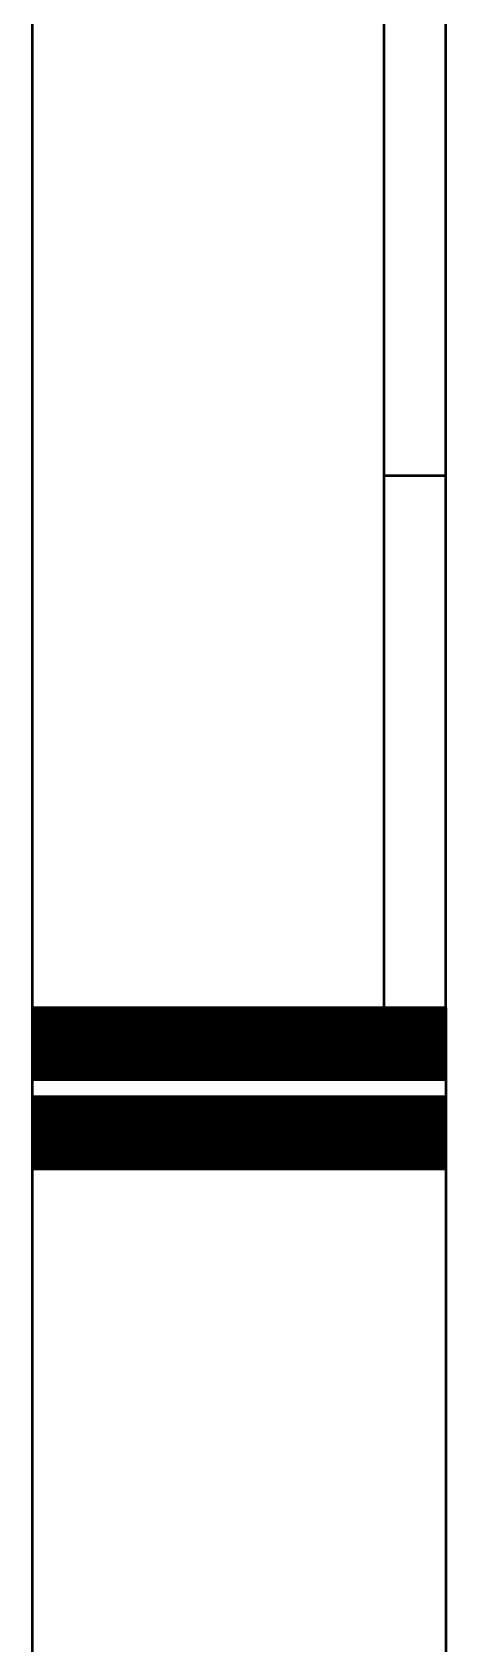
# Model space of a CAD drawing. Header units: millimetres. Extents: x 3100 to 5091, y 868 to 1900.
# Drawn here: x 3347.0401 to 3347.1401, y 1455.9729 to 1456.3629 of the extents above; entities that cross this region are included whole.
import ezdxf

# ---------------------------------------------------------------- set-up
doc = ezdxf.new("R2010")
doc.units = ezdxf.units.MM
doc.header["$LTSCALE"] = 1.8
doc.layers.add('외형선(ISO)', color=7, linetype='Continuous', lineweight=50)

msp = doc.modelspace()

# ---------------------------------------------------------------- linework, layer by layer
at = {"layer": '외형선(ISO)'}
for p, q in [((3347.14012, 1456.1268), (3347.14012, 1462.06121)), ((3347.04012, 1457.55282), (3347.04012, 1454.15012)), ((3347.12512, 1456.426), (3347.12512, 1456.25554)), ((3347.14012, 1456.25554), (3347.12512, 1456.25554)), ((3347.12512, 1456.25554), (3347.12512, 1456.1268)), ((3347.14012, 1456.1268), (3347.04012, 1456.1268)), ((3347.04012, 1456.12667), (3347.14012, 1456.12667)), ((3347.14012, 1456.12646), (3347.04012, 1456.12646)), ((3347.04012, 1456.12634), (3347.14012, 1456.12634)), ((3347.14012, 1456.12613), (3347.04012, 1456.12613)), ((3347.04012, 1456.126), (3347.14012, 1456.126)), ((3347.14012, 1456.12579), (3347.04012, 1456.12579)), ((3347.04012, 1456.12566), (3347.14012, 1456.12566)), ((3347.14012, 1456.12545), (3347.04012, 1456.12545)), ((3347.04012, 1456.12532), (3347.14012, 1456.12532)), ((3347.14012, 1456.12511), (3347.04012, 1456.12511)), ((3347.04012, 1456.12498), (3347.14012, 1456.12498)), ((3347.14012, 1456.12477), (3347.04012, 1456.12477)), ((3347.04012, 1456.12465), (3347.14012, 1456.12465)), ((3347.14012, 1456.1268), (3347.14012, 1456.12667)), ((3347.14012, 1456.12667), (3347.14012, 1456.12646)), ((3347.14012, 1456.12646), (3347.14012, 1456.12634)), ((3347.14012, 1456.12634), (3347.14012, 1456.12613)), ((3347.14012, 1456.12613), (3347.14012, 1456.126)), ((3347.14012, 1456.126), (3347.14012, 1456.12579)), ((3347.14012, 1456.12579), (3347.14012, 1456.12566)), ((3347.14012, 1456.12566), (3347.14012, 1456.12545)), ((3347.14012, 1456.12545), (3347.14012, 1456.12532)), ((3347.14012, 1456.12532), (3347.14012, 1456.12511)), ((3347.14012, 1456.12511), (3347.14012, 1456.12498)), ((3347.14012, 1456.12498), (3347.14012, 1456.12477)), ((3347.14012, 1456.12477), (3347.14012, 1456.12465)), ((3347.14012, 1456.12465), (3347.14012, 1456.12444)), ((3347.14012, 1456.12444), (3347.04012, 1456.12444)), ((3347.04012, 1456.12431), (3347.14012, 1456.12431)), ((3347.14012, 1456.1241), (3347.04012, 1456.1241)), ((3347.04012, 1456.12397), (3347.14012, 1456.12397)), ((3347.14012, 1456.12376), (3347.04012, 1456.12376)), ((3347.04012, 1456.12363), (3347.14012, 1456.12363)), ((3347.14012, 1456.12342), (3347.04012, 1456.12342)), ((3347.04012, 1456.12329), (3347.14012, 1456.12329)), ((3347.14012, 1456.12308), (3347.04012, 1456.12308)), ((3347.04012, 1456.12296), (3347.14012, 1456.12296)), ((3347.14012, 1456.12275), (3347.04012, 1456.12275)), ((3347.04012, 1456.12262), (3347.14012, 1456.12262)), ((3347.14012, 1456.12241), (3347.04012, 1456.12241)), ((3347.04012, 1456.12228), (3347.14012, 1456.12228)), ((3347.14012, 1456.12207), (3347.04012, 1456.12207)), ((3347.04012, 1456.12194), (3347.14012, 1456.12194)), ((3347.14012, 1456.12173), (3347.04012, 1456.12173)), ((3347.04012, 1456.1216), (3347.14012, 1456.1216)), ((3347.14012, 1456.12139), (3347.04012, 1456.12139)), ((3347.04012, 1456.12127), (3347.14012, 1456.12127)), ((3347.14012, 1456.12106), (3347.04012, 1456.12106)), ((3347.04012, 1456.12093), (3347.14012, 1456.12093)), ((3347.14012, 1456.12072), (3347.04012, 1456.12072)), ((3347.14012, 1456.12444), (3347.14012, 1456.12431)), ((3347.14012, 1456.12431), (3347.14012, 1456.1241)), ((3347.14012, 1456.1241), (3347.14012, 1456.12397)), ((3347.14012, 1456.12397), (3347.14012, 1456.12376)), ((3347.14012, 1456.12376), (3347.14012, 1456.12363)), ((3347.14012, 1456.12363), (3347.14012, 1456.12342)), ((3347.14012, 1456.12342), (3347.14012, 1456.12329)), ((3347.14012, 1456.12329), (3347.14012, 1456.12308)), ((3347.14012, 1456.12308), (3347.14012, 1456.12296)), ((3347.14012, 1456.12296), (3347.14012, 1456.12275)), ((3347.14012, 1456.12275), (3347.14012, 1456.12262)), ((3347.14012, 1456.12262), (3347.14012, 1456.12241)), ((3347.14012, 1456.12241), (3347.14012, 1456.12228)), ((3347.14012, 1456.12228), (3347.14012, 1456.12207)), ((3347.14012, 1456.12207), (3347.14012, 1456.12194)), ((3347.14012, 1456.12194), (3347.14012, 1456.12173)), ((3347.14012, 1456.12173), (3347.14012, 1456.1216)), ((3347.14012, 1456.1216), (3347.14012, 1456.12139)), ((3347.14012, 1456.12139), (3347.14012, 1456.12127)), ((3347.14012, 1456.12127), (3347.14012, 1456.12106)), ((3347.14012, 1456.12106), (3347.14012, 1456.12093)), ((3347.14012, 1456.12093), (3347.14012, 1456.12072)), ((3347.14012, 1456.12072), (3347.14012, 1456.12059)), ((3347.04012, 1456.12059), (3347.14012, 1456.12059)), ((3347.14012, 1456.12038), (3347.04012, 1456.12038)), ((3347.04012, 1456.12025), (3347.14012, 1456.12025)), ((3347.14012, 1456.12004), (3347.04012, 1456.12004)), ((3347.04012, 1456.11991), (3347.14012, 1456.11991)), ((3347.14012, 1456.1197), (3347.04012, 1456.1197)), ((3347.04012, 1456.11958), (3347.14012, 1456.11958)), ((3347.14012, 1456.11937), (3347.04012, 1456.11937)), ((3347.04012, 1456.11924), (3347.14012, 1456.11924)), ((3347.14012, 1456.11903), (3347.04012, 1456.11903)), ((3347.04012, 1456.1189), (3347.14012, 1456.1189)), ((3347.14012, 1456.11869), (3347.04012, 1456.11869)), ((3347.04012, 1456.11856), (3347.14012, 1456.11856)), ((3347.14012, 1456.11835), (3347.04012, 1456.11835)), ((3347.04012, 1456.11823), (3347.14012, 1456.11823)), ((3347.14012, 1456.11801), (3347.04012, 1456.11801)), ((3347.04012, 1456.11789), (3347.14012, 1456.11789)), ((3347.14012, 1456.11768), (3347.04012, 1456.11768)), ((3347.04012, 1456.11755), (3347.14012, 1456.11755)), ((3347.14012, 1456.11734), (3347.04012, 1456.11734)), ((3347.04012, 1456.11721), (3347.14012, 1456.11721)), ((3347.14012, 1456.117), (3347.04012, 1456.117)), ((3347.04012, 1456.11687), (3347.14012, 1456.11687)), ((3347.14012, 1456.12059), (3347.14012, 1456.12038)), ((3347.14012, 1456.12038), (3347.14012, 1456.12025)), ((3347.14012, 1456.12025), (3347.14012, 1456.12004)), ((3347.14012, 1456.12004), (3347.14012, 1456.11991)), ((3347.14012, 1456.11991), (3347.14012, 1456.1197)), ((3347.14012, 1456.1197), (3347.14012, 1456.11958)), ((3347.14012, 1456.11958), (3347.14012, 1456.11937)), ((3347.14012, 1456.11937), (3347.14012, 1456.11924)), ((3347.14012, 1456.11924), (3347.14012, 1456.11903)), ((3347.14012, 1456.11903), (3347.14012, 1456.1189)), ((3347.14012, 1456.1189), (3347.14012, 1456.11869)), ((3347.14012, 1456.11869), (3347.14012, 1456.11856)), ((3347.14012, 1456.11856), (3347.14012, 1456.11835)), ((3347.14012, 1456.11835), (3347.14012, 1456.11823)), ((3347.14012, 1456.11823), (3347.14012, 1456.11801)), ((3347.14012, 1456.11801), (3347.14012, 1456.11789)), ((3347.14012, 1456.11789), (3347.14012, 1456.11768)), ((3347.14012, 1456.11768), (3347.14012, 1456.11755)), ((3347.14012, 1456.11755), (3347.14012, 1456.11734)), ((3347.14012, 1456.11734), (3347.14012, 1456.11721)), ((3347.14012, 1456.11721), (3347.14012, 1456.117)), ((3347.14012, 1456.117), (3347.14012, 1456.11687)), ((3347.14012, 1456.11687), (3347.14012, 1456.11666)), ((3347.14012, 1456.11666), (3347.04012, 1456.11666)), ((3347.04012, 1456.11654), (3347.14012, 1456.11654)), ((3347.14012, 1456.11632), (3347.04012, 1456.11632)), ((3347.04012, 1456.1162), (3347.14012, 1456.1162)), ((3347.14012, 1456.11599), (3347.04012, 1456.11599)), ((3347.04012, 1456.11586), (3347.14012, 1456.11586)), ((3347.14012, 1456.11565), (3347.04012, 1456.11565)), ((3347.04012, 1456.11552), (3347.14012, 1456.11552)), ((3347.14012, 1456.11531), (3347.04012, 1456.11531)), ((3347.04012, 1456.11518), (3347.14012, 1456.11518)), ((3347.14012, 1456.11497), (3347.04012, 1456.11497)), ((3347.04012, 1456.11485), (3347.14012, 1456.11485)), ((3347.14012, 1456.11463), (3347.04012, 1456.11463)), ((3347.04012, 1456.11451), (3347.14012, 1456.11451)), ((3347.14012, 1456.1143), (3347.04012, 1456.1143)), ((3347.04012, 1456.11417), (3347.14012, 1456.11417)), ((3347.14012, 1456.11396), (3347.04012, 1456.11396)), ((3347.04012, 1456.11383), (3347.14012, 1456.11383)), ((3347.14012, 1456.11362), (3347.04012, 1456.11362)), ((3347.04012, 1456.11349), (3347.14012, 1456.11349)), ((3347.14012, 1456.11328), (3347.04012, 1456.11328)), ((3347.04012, 1456.11316), (3347.14012, 1456.11316)), ((3347.14012, 1456.11294), (3347.04012, 1456.11294)), ((3347.14012, 1456.11666), (3347.14012, 1456.11654)), ((3347.14012, 1456.11654), (3347.14012, 1456.11632)), ((3347.14012, 1456.11632), (3347.14012, 1456.1162)), ((3347.14012, 1456.1162), (3347.14012, 1456.11599)), ((3347.14012, 1456.11599), (3347.14012, 1456.11586)), ((3347.14012, 1456.11586), (3347.14012, 1456.11565)), ((3347.14012, 1456.11565), (3347.14012, 1456.11552)), ((3347.14012, 1456.11552), (3347.14012, 1456.11531)), ((3347.14012, 1456.11531), (3347.14012, 1456.11518)), ((3347.14012, 1456.11518), (3347.14012, 1456.11497)), ((3347.14012, 1456.11497), (3347.14012, 1456.11485)), ((3347.14012, 1456.11485), (3347.14012, 1456.11463)), ((3347.14012, 1456.11463), (3347.14012, 1456.11451)), ((3347.14012, 1456.11451), (3347.14012, 1456.1143)), ((3347.14012, 1456.1143), (3347.14012, 1456.11417)), ((3347.14012, 1456.11417), (3347.14012, 1456.11396)), ((3347.14012, 1456.11396), (3347.14012, 1456.11383)), ((3347.14012, 1456.11383), (3347.14012, 1456.11362)), ((3347.14012, 1456.11362), (3347.14012, 1456.11349)), ((3347.14012, 1456.11349), (3347.14012, 1456.11328)), ((3347.14012, 1456.11328), (3347.14012, 1456.11316)), ((3347.14012, 1456.11316), (3347.14012, 1456.11294)), ((3347.14012, 1456.11294), (3347.14012, 1456.11282)), ((3347.04012, 1456.11282), (3347.14012, 1456.11282)), ((3347.14012, 1456.11261), (3347.04012, 1456.11261)), ((3347.04012, 1456.11248), (3347.14012, 1456.11248)), ((3347.14012, 1456.11227), (3347.04012, 1456.11227)), ((3347.04012, 1456.11214), (3347.14012, 1456.11214)), ((3347.14012, 1456.11193), (3347.04012, 1456.11193)), ((3347.04012, 1456.1118), (3347.14012, 1456.1118)), ((3347.14012, 1456.11159), (3347.04012, 1456.11159)), ((3347.04012, 1456.11147), (3347.14012, 1456.11147)), ((3347.14012, 1456.11125), (3347.04012, 1456.11125)), ((3347.04012, 1456.11113), (3347.14012, 1456.11113)), ((3347.14012, 1456.11092), (3347.04012, 1456.11092)), ((3347.04012, 1456.11079), (3347.14012, 1456.11079)), ((3347.14012, 1456.11058), (3347.04012, 1456.11058)), ((3347.04012, 1456.11045), (3347.14012, 1456.11045)), ((3347.14012, 1456.11024), (3347.04012, 1456.11024)), ((3347.04012, 1456.11011), (3347.14012, 1456.11011)), ((3347.14012, 1456.1099), (3347.04012, 1456.1099)), ((3347.04012, 1456.10978), (3347.14012, 1456.10978)), ((3347.14012, 1456.10956), (3347.04012, 1456.10956)), ((3347.04012, 1456.10944), (3347.14012, 1456.10944)), ((3347.14012, 1456.11282), (3347.14012, 1456.11261)), ((3347.14012, 1456.11261), (3347.14012, 1456.11248)), ((3347.14012, 1456.11248), (3347.14012, 1456.11227)), ((3347.14012, 1456.11227), (3347.14012, 1456.11214)), ((3347.14012, 1456.11214), (3347.14012, 1456.11193)), ((3347.14012, 1456.11193), (3347.14012, 1456.1118)), ((3347.14012, 1456.1118), (3347.14012, 1456.11159)), ((3347.14012, 1456.11159), (3347.14012, 1456.11147)), ((3347.14012, 1456.11147), (3347.14012, 1456.11125)), ((3347.14012, 1456.11125), (3347.14012, 1456.11113)), ((3347.14012, 1456.11113), (3347.14012, 1456.11092)), ((3347.14012, 1456.11092), (3347.14012, 1456.11079)), ((3347.14012, 1456.11079), (3347.14012, 1456.11058)), ((3347.14012, 1456.11058), (3347.14012, 1456.11045)), ((3347.14012, 1456.11045), (3347.14012, 1456.11024)), ((3347.14012, 1456.11024), (3347.14012, 1456.11011)), ((3347.14012, 1456.11011), (3347.14012, 1456.1099)), ((3347.14012, 1456.1099), (3347.14012, 1456.10978)), ((3347.14012, 1456.10978), (3347.14012, 1456.10956)), ((3347.14012, 1456.10956), (3347.14012, 1456.10944)), ((3347.14012, 1456.10944), (3347.14012, 1456.10523)), ((3347.14012, 1456.10523), (3347.04012, 1456.10523)), ((3347.04012, 1456.1051), (3347.14012, 1456.1051)), ((3347.14012, 1456.10523), (3347.14012, 1456.1051)), ((3347.14012, 1456.1051), (3347.14012, 1456.10489)), ((3347.14012, 1456.10489), (3347.04012, 1456.10489)), ((3347.04012, 1456.10476), (3347.14012, 1456.10476)), ((3347.14012, 1456.10455), (3347.04012, 1456.10455)), ((3347.04012, 1456.10442), (3347.14012, 1456.10442)), ((3347.14012, 1456.10421), (3347.04012, 1456.10421)), ((3347.04012, 1456.10409), (3347.14012, 1456.10409)), ((3347.14012, 1456.10387), (3347.04012, 1456.10387)), ((3347.04012, 1456.10375), (3347.14012, 1456.10375)), ((3347.14012, 1456.10354), (3347.04012, 1456.10354)), ((3347.04012, 1456.10341), (3347.14012, 1456.10341)), ((3347.14012, 1456.1032), (3347.04012, 1456.1032)), ((3347.04012, 1456.10307), (3347.14012, 1456.10307)), ((3347.14012, 1456.10286), (3347.04012, 1456.10286)), ((3347.04012, 1456.10273), (3347.14012, 1456.10273)), ((3347.14012, 1456.10252), (3347.04012, 1456.10252)), ((3347.04012, 1456.1024), (3347.14012, 1456.1024)), ((3347.14012, 1456.10218), (3347.04012, 1456.10218)), ((3347.04012, 1456.10206), (3347.14012, 1456.10206)), ((3347.14012, 1456.10185), (3347.04012, 1456.10185)), ((3347.04012, 1456.10172), (3347.14012, 1456.10172)), ((3347.14012, 1456.10151), (3347.04012, 1456.10151)), ((3347.04012, 1456.10138), (3347.14012, 1456.10138)), ((3347.14012, 1456.10117), (3347.04012, 1456.10117)), ((3347.14012, 1456.10489), (3347.14012, 1456.10476)), ((3347.14012, 1456.10476), (3347.14012, 1456.10455)), ((3347.14012, 1456.10455), (3347.14012, 1456.10442)), ((3347.14012, 1456.10442), (3347.14012, 1456.10421)), ((3347.14012, 1456.10421), (3347.14012, 1456.10409)), ((3347.14012, 1456.10409), (3347.14012, 1456.10387)), ((3347.14012, 1456.10387), (3347.14012, 1456.10375)), ((3347.14012, 1456.10375), (3347.14012, 1456.10354)), ((3347.14012, 1456.10354), (3347.14012, 1456.10341)), ((3347.14012, 1456.10341), (3347.14012, 1456.1032)), ((3347.14012, 1456.1032), (3347.14012, 1456.10307)), ((3347.14012, 1456.10307), (3347.14012, 1456.10286)), ((3347.14012, 1456.10286), (3347.14012, 1456.10273)), ((3347.14012, 1456.10273), (3347.14012, 1456.10252)), ((3347.14012, 1456.10252), (3347.14012, 1456.1024)), ((3347.14012, 1456.1024), (3347.14012, 1456.10218)), ((3347.14012, 1456.10218), (3347.14012, 1456.10206)), ((3347.14012, 1456.10206), (3347.14012, 1456.10185)), ((3347.14012, 1456.10185), (3347.14012, 1456.10172)), ((3347.14012, 1456.10172), (3347.14012, 1456.10151)), ((3347.14012, 1456.10151), (3347.14012, 1456.10138)), ((3347.14012, 1456.10138), (3347.14012, 1456.10117)), ((3347.14012, 1456.10117), (3347.14012, 1456.10104)), ((3347.04012, 1456.10104), (3347.14012, 1456.10104)), ((3347.14012, 1456.10083), (3347.04012, 1456.10083)), ((3347.04012, 1456.10071), (3347.14012, 1456.10071)), ((3347.14012, 1456.10049), (3347.04012, 1456.10049)), ((3347.04012, 1456.10037), (3347.14012, 1456.10037)), ((3347.14012, 1456.10016), (3347.04012, 1456.10016)), ((3347.04012, 1456.10003), (3347.14012, 1456.10003)), ((3347.14012, 1456.09982), (3347.04012, 1456.09982)), ((3347.04012, 1456.09969), (3347.14012, 1456.09969)), ((3347.14012, 1456.09948), (3347.04012, 1456.09948)), ((3347.04012, 1456.09935), (3347.14012, 1456.09935)), ((3347.14012, 1456.09914), (3347.04012, 1456.09914)), ((3347.04012, 1456.09902), (3347.14012, 1456.09902)), ((3347.14012, 1456.0988), (3347.04012, 1456.0988)), ((3347.04012, 1456.09868), (3347.14012, 1456.09868)), ((3347.14012, 1456.09847), (3347.04012, 1456.09847)), ((3347.04012, 1456.09834), (3347.14012, 1456.09834)), ((3347.14012, 1456.09813), (3347.04012, 1456.09813)), ((3347.04012, 1456.098), (3347.14012, 1456.098)), ((3347.14012, 1456.09779), (3347.04012, 1456.09779)), ((3347.04012, 1456.09766), (3347.14012, 1456.09766)), ((3347.14012, 1456.09745), (3347.04012, 1456.09745)), ((3347.04012, 1456.09733), (3347.14012, 1456.09733)), ((3347.14012, 1456.10104), (3347.14012, 1456.10083)), ((3347.14012, 1456.10083), (3347.14012, 1456.10071)), ((3347.14012, 1456.10071), (3347.14012, 1456.10049)), ((3347.14012, 1456.10049), (3347.14012, 1456.10037)), ((3347.14012, 1456.10037), (3347.14012, 1456.10016)), ((3347.14012, 1456.10016), (3347.14012, 1456.10003)), ((3347.14012, 1456.10003), (3347.14012, 1456.09982)), ((3347.14012, 1456.09982), (3347.14012, 1456.09969)), ((3347.14012, 1456.09969), (3347.14012, 1456.09948)), ((3347.14012, 1456.09948), (3347.14012, 1456.09935)), ((3347.14012, 1456.09935), (3347.14012, 1456.09914)), ((3347.14012, 1456.09914), (3347.14012, 1456.09902)), ((3347.14012, 1456.09902), (3347.14012, 1456.0988)), ((3347.14012, 1456.0988), (3347.14012, 1456.09868)), ((3347.14012, 1456.09868), (3347.14012, 1456.09847)), ((3347.14012, 1456.09847), (3347.14012, 1456.09834)), ((3347.14012, 1456.09834), (3347.14012, 1456.09813)), ((3347.14012, 1456.09813), (3347.14012, 1456.098)), ((3347.14012, 1456.098), (3347.14012, 1456.09779)), ((3347.14012, 1456.09779), (3347.14012, 1456.09766)), ((3347.14012, 1456.09766), (3347.14012, 1456.09745)), ((3347.14012, 1456.09745), (3347.14012, 1456.09733)), ((3347.14012, 1456.09733), (3347.14012, 1456.09711)), ((3347.14012, 1456.09711), (3347.04012, 1456.09711)), ((3347.04012, 1456.09699), (3347.14012, 1456.09699)), ((3347.14012, 1456.09678), (3347.04012, 1456.09678)), ((3347.04012, 1456.09665), (3347.14012, 1456.09665)), ((3347.14012, 1456.09644), (3347.04012, 1456.09644)), ((3347.04012, 1456.09631), (3347.14012, 1456.09631)), ((3347.14012, 1456.0961), (3347.04012, 1456.0961)), ((3347.04012, 1456.09597), (3347.14012, 1456.09597)), ((3347.14012, 1456.09576), (3347.04012, 1456.09576)), ((3347.04012, 1456.09564), (3347.14012, 1456.09564)), ((3347.14012, 1456.09542), (3347.04012, 1456.09542)), ((3347.04012, 1456.0953), (3347.14012, 1456.0953)), ((3347.14012, 1456.09509), (3347.04012, 1456.09509)), ((3347.04012, 1456.09496), (3347.14012, 1456.09496)), ((3347.14012, 1456.09475), (3347.04012, 1456.09475)), ((3347.04012, 1456.09462), (3347.14012, 1456.09462)), ((3347.14012, 1456.09441), (3347.04012, 1456.09441)), ((3347.04012, 1456.09428), (3347.14012, 1456.09428)), ((3347.14012, 1456.09407), (3347.04012, 1456.09407)), ((3347.04012, 1456.09395), (3347.14012, 1456.09395)), ((3347.14012, 1456.09374), (3347.04012, 1456.09374)), ((3347.04012, 1456.09361), (3347.14012, 1456.09361)), ((3347.14012, 1456.0934), (3347.04012, 1456.0934)), ((3347.14012, 1456.09711), (3347.14012, 1456.09699)), ((3347.14012, 1456.09699), (3347.14012, 1456.09678)), ((3347.14012, 1456.09678), (3347.14012, 1456.09665)), ((3347.14012, 1456.09665), (3347.14012, 1456.09644)), ((3347.14012, 1456.09644), (3347.14012, 1456.09631)), ((3347.14012, 1456.09631), (3347.14012, 1456.0961)), ((3347.14012, 1456.0961), (3347.14012, 1456.09597)), ((3347.14012, 1456.09597), (3347.14012, 1456.09576)), ((3347.14012, 1456.09576), (3347.14012, 1456.09564)), ((3347.14012, 1456.09564), (3347.14012, 1456.09542)), ((3347.14012, 1456.09542), (3347.14012, 1456.0953)), ((3347.14012, 1456.0953), (3347.14012, 1456.09509)), ((3347.14012, 1456.09509), (3347.14012, 1456.09496)), ((3347.14012, 1456.09496), (3347.14012, 1456.09475)), ((3347.14012, 1456.09475), (3347.14012, 1456.09462)), ((3347.14012, 1456.09462), (3347.14012, 1456.09441)), ((3347.14012, 1456.09441), (3347.14012, 1456.09428)), ((3347.14012, 1456.09428), (3347.14012, 1456.09407)), ((3347.14012, 1456.09407), (3347.14012, 1456.09395)), ((3347.14012, 1456.09395), (3347.14012, 1456.09374)), ((3347.14012, 1456.09374), (3347.14012, 1456.09361)), ((3347.14012, 1456.09361), (3347.14012, 1456.0934)), ((3347.14012, 1456.0934), (3347.14012, 1456.09327)), ((3347.04012, 1456.09327), (3347.14012, 1456.09327)), ((3347.14012, 1456.09306), (3347.04012, 1456.09306)), ((3347.04012, 1456.09293), (3347.14012, 1456.09293)), ((3347.14012, 1456.09272), (3347.04012, 1456.09272)), ((3347.04012, 1456.09259), (3347.14012, 1456.09259)), ((3347.14012, 1456.09238), (3347.04012, 1456.09238)), ((3347.04012, 1456.09226), (3347.14012, 1456.09226)), ((3347.14012, 1456.09205), (3347.04012, 1456.09205)), ((3347.04012, 1456.09192), (3347.14012, 1456.09192)), ((3347.14012, 1456.09171), (3347.04012, 1456.09171)), ((3347.04012, 1456.09158), (3347.14012, 1456.09158)), ((3347.14012, 1456.09137), (3347.04012, 1456.09137)), ((3347.04012, 1456.09124), (3347.14012, 1456.09124)), ((3347.14012, 1456.09103), (3347.04012, 1456.09103)), ((3347.04012, 1456.0909), (3347.14012, 1456.0909)), ((3347.14012, 1456.09069), (3347.04012, 1456.09069)), ((3347.04012, 1456.09057), (3347.14012, 1456.09057)), ((3347.14012, 1456.09036), (3347.04012, 1456.09036)), ((3347.04012, 1456.09023), (3347.14012, 1456.09023)), ((3347.14012, 1456.09002), (3347.04012, 1456.09002)), ((3347.04012, 1456.08989), (3347.14012, 1456.08989)), ((3347.14012, 1456.08968), (3347.04012, 1456.08968)), ((3347.04012, 1456.08955), (3347.14012, 1456.08955)), ((3347.14012, 1456.09327), (3347.14012, 1456.09306)), ((3347.14012, 1456.09306), (3347.14012, 1456.09293)), ((3347.14012, 1456.09293), (3347.14012, 1456.09272)), ((3347.14012, 1456.09272), (3347.14012, 1456.09259)), ((3347.14012, 1456.09259), (3347.14012, 1456.09238)), ((3347.14012, 1456.09238), (3347.14012, 1456.09226)), ((3347.14012, 1456.09226), (3347.14012, 1456.09205)), ((3347.14012, 1456.09205), (3347.14012, 1456.09192)), ((3347.14012, 1456.09192), (3347.14012, 1456.09171)), ((3347.14012, 1456.09171), (3347.14012, 1456.09158)), ((3347.14012, 1456.09158), (3347.14012, 1456.09137)), ((3347.14012, 1456.09137), (3347.14012, 1456.09124)), ((3347.14012, 1456.09124), (3347.14012, 1456.09103)), ((3347.14012, 1456.09103), (3347.14012, 1456.0909)), ((3347.14012, 1456.0909), (3347.14012, 1456.09069)), ((3347.14012, 1456.09069), (3347.14012, 1456.09057)), ((3347.14012, 1456.09057), (3347.14012, 1456.09036)), ((3347.14012, 1456.09036), (3347.14012, 1456.09023)), ((3347.14012, 1456.09023), (3347.14012, 1456.09002)), ((3347.14012, 1456.09002), (3347.14012, 1456.08989)), ((3347.14012, 1456.08989), (3347.14012, 1456.08968)), ((3347.14012, 1456.08968), (3347.14012, 1456.08955)), ((3347.14012, 1456.08955), (3347.14012, 1456.08934)), ((3347.14012, 1456.08934), (3347.04012, 1456.08934)), ((3347.04012, 1456.08921), (3347.14012, 1456.08921)), ((3347.14012, 1456.089), (3347.04012, 1456.089)), ((3347.04012, 1456.08888), (3347.14012, 1456.08888)), ((3347.14012, 1456.08867), (3347.04012, 1456.08867)), ((3347.04012, 1456.08854), (3347.14012, 1456.08854)), ((3347.14012, 1456.08833), (3347.04012, 1456.08833)), ((3347.04012, 1456.0882), (3347.14012, 1456.0882)), ((3347.14012, 1456.08799), (3347.04012, 1456.08799)), ((3347.04012, 1456.08786), (3347.14012, 1456.08786)), ((3347.14012, 1456.08934), (3347.14012, 1456.08921)), ((3347.14012, 1456.08921), (3347.14012, 1456.089)), ((3347.14012, 1456.089), (3347.14012, 1456.08888)), ((3347.14012, 1456.08888), (3347.14012, 1456.08867)), ((3347.14012, 1456.08867), (3347.14012, 1456.08854)), ((3347.14012, 1456.08854), (3347.14012, 1456.08833)), ((3347.14012, 1456.08833), (3347.14012, 1456.0882)), ((3347.14012, 1456.0882), (3347.14012, 1456.08799)), ((3347.14012, 1456.08799), (3347.14012, 1456.08786)), ((3347.14012, 1456.08786), (3347.14012, 1455.82786))]:
    msp.add_line(p, q, dxfattribs=at)

doc.saveas('drawing.dxf')
